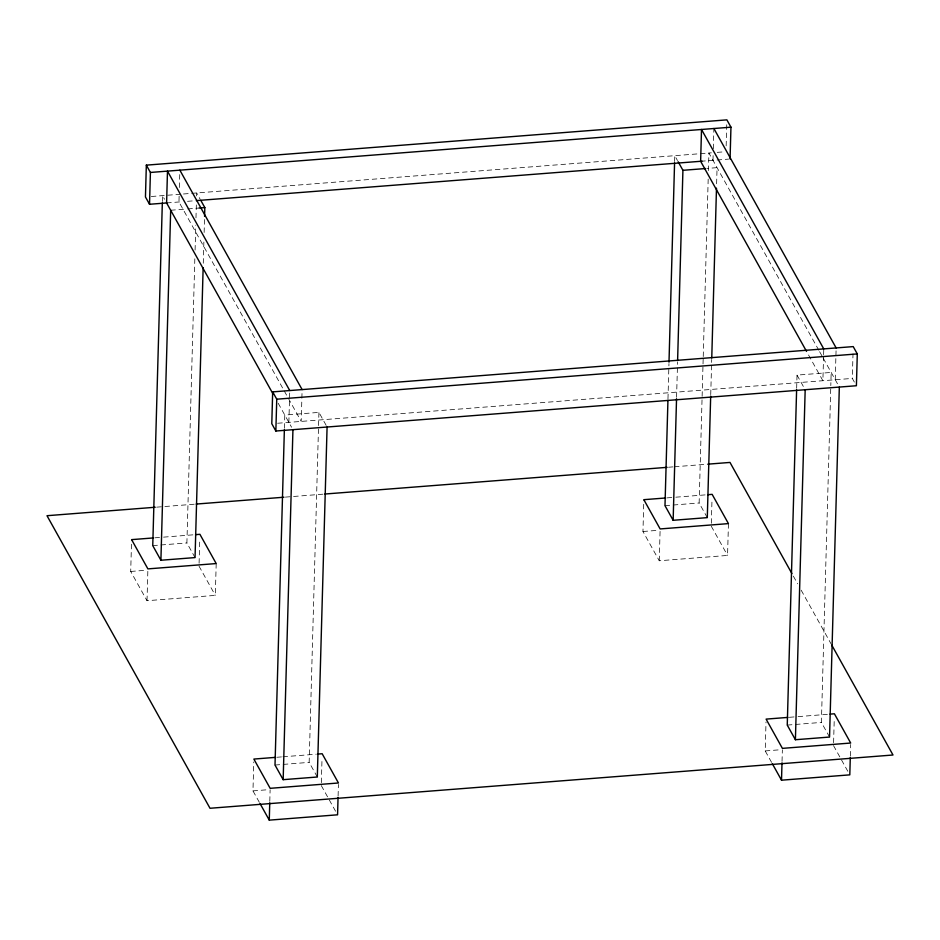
<?xml version="1.0" encoding="UTF-8"?>
<svg xmlns="http://www.w3.org/2000/svg" width="940" height="940" viewBox="0 0 940 940"><rect width="100%" height="100%" fill="white"/><g stroke="black" fill="none" stroke-linecap="round" stroke-linejoin="round"><path stroke-width="0.7" stroke-dasharray="4.7 3.53" d="M216.2 563.565L215.307 595.384L147.016 600.707L130.707 571.449L131.6 539.63M147.016 600.707L147.862 570.333M162.362 201.489L162.526 195.626L164.559 199.28M179.129 196.19L178.964 201.983L301.223 421.402L301.834 399.712M179.376 187.518L179.822 171.609M195.05 557.585L186.895 542.956L194.874 257.396M195.085 250.075L195.779 225.177M195.978 217.857L196.343 204.685M196.589 195.896L196.672 192.97L200.067 199.057M203.275 263.235L203.886 241.275M204.133 232.486L204.497 219.314M199.092 563.236L199.774 538.644M259.346 802.325L252.966 790.881L253.776 761.952M269.792 801.338L270.121 789.764M284.421 428.229L284.785 415.057L318.93 412.39L326.403 425.797M288.862 422.365L289.708 392.004M301.869 398.266L302.069 391.028M317.309 777.004L309.154 762.375L318.519 427.03M318.566 425.573L318.93 412.39M321.351 782.656L321.997 759.52M338.095 796.004L338.412 784.442M728.441 523.615L727.56 555.434L659.257 560.757L642.96 531.5L643.841 499.68M659.257 560.757L660.139 528.938M667.976 398.772L668.963 363.615M674.603 161.539L674.767 155.676L677.482 160.552M676.577 397.291L677.564 362.135M707.291 517.635L699.137 503.006L702.991 365.355M703.026 363.886L703.191 358.034M703.238 356.565L708.22 177.907M708.431 170.587L708.913 153.02L818.905 350.409M712.99 160.329L713.155 154.548M713.319 148.755L713.848 129.955M710.734 394.624L711.592 363.874M711.627 362.405L711.709 359.48M716.621 183.746L717.067 167.649L707.103 168.425M711.333 523.286L712.027 498.694M726.15 145.9L726.796 122.764M771.587 762.375L765.207 750.931L766.018 722.002M782.033 761.388L782.362 749.815M796.662 388.279L797.026 375.107L831.172 372.44L830.807 385.623M823.569 356.131L822.888 380.724L807.249 352.653M823.616 354.686L823.769 348.904M829.55 737.054L821.395 722.425L830.772 387.08M835.249 379.76L836.059 350.832M833.592 742.706L834.238 719.57M854.366 382.087L852.322 378.421L853.015 353.839M850.336 756.054L850.665 744.492M151.305 196.507L182.008 194.11M183.476 193.993L711.368 152.821M717.22 152.362L724.529 151.798M166.603 202.946L181.702 201.759M187.542 201.313L193.393 200.855M700.629 161.292L728.606 159.107M170.68 210.255L186.332 209.033M187.753 208.927L199.139 208.034M277.629 423.247L852.322 378.421M156.686 507.154L194.709 504.181M285.384 497.107L323.419 494.146M668.563 467.227L672.958 466.886M674.415 466.769L708.055 464.149M154.853 537.821L162.115 537.257M163.572 537.139L194.087 534.754M667.095 497.871L674.356 497.307M675.813 497.19L706.328 494.804M152.75 545.611L186.895 542.956M664.991 505.661L699.137 503.006M130.707 571.449L146.699 570.204M642.96 531.5L658.94 530.254M277.112 757.252L281.471 756.911M282.916 756.794L316.345 754.186M789.353 717.302L796.615 716.727M798.072 716.621L828.587 714.236M275.009 765.043L309.154 762.375M787.25 725.093L821.395 722.425M252.966 790.881L268.958 789.635M765.207 750.931L781.199 749.685M819.61 351.689L822.453 356.789M823.17 358.07L838.644 385.846M797.026 375.107L803.818 387.292M793.348 576.138L797.614 583.811M801.174 590.191L831.066 643.853M711.251 526.177L727.56 555.434M833.51 745.596L848.397 772.316M278.193 403.237L291.576 427.242M199.01 566.127L215.307 595.384M321.269 785.546L337.566 814.804"/><path stroke-width="1.41" d="M730.063 159.001L730.956 127.182L726.879 119.862L146.335 165.146L145.453 196.965L149.531 204.274L167.073 202.911M149.531 204.274L150.412 172.455L146.335 165.146M162.326 202.946L152.75 545.611L160.905 560.24L195.05 557.585L203.146 267.63M160.905 560.24L170.68 210.255M204.579 216.376L204.826 207.599L200.749 200.279M272.671 391.886L271.789 423.705L275.855 431.014L856.399 385.741L857.292 353.922L853.215 346.602L272.671 391.886L276.748 399.195L275.855 431.014M338.048 797.449L337.566 814.804L269.275 820.138L269.757 802.784M284.374 429.697L275.009 765.043L283.163 779.671L317.309 777.004L327.085 427.019M283.163 779.671L292.939 429.686M667.941 400.228L664.991 505.661L673.146 520.29L707.291 517.635L710.687 396.093M668.998 362.159L674.567 162.996M673.146 520.29L676.542 398.748M677.599 360.678L682.922 170.304L678.163 161.774M711.756 358.011L716.491 188.141M850.3 757.499L849.807 774.854L781.516 780.188L781.998 762.834M796.615 389.748L787.25 725.093L795.405 739.721L829.55 737.054L839.326 387.069M795.405 739.721L805.181 389.736M150.412 172.455L730.956 127.182M196.319 200.62L702.286 161.163M199.139 208.034L204.826 207.599M682.922 170.304L705.682 168.53M276.748 399.195L857.292 353.922M155.229 507.259L47 515.707L210.008 808.271L893 755.008L831.783 645.134M196.178 504.063L283.927 497.225M324.876 494.029L667.106 467.345M708.055 464.149L729.992 462.433L791.915 573.588M153.396 537.938L131.6 539.63L147.897 568.888L216.2 563.565L199.903 534.308L195.543 534.649M665.638 497.988L643.841 499.68L660.139 528.938L728.441 523.615L712.144 494.358L707.785 494.699M275.655 757.358L253.859 759.062L270.156 788.319L338.459 782.985L322.162 753.739L317.802 754.068M787.896 717.408L766.1 719.112L782.397 748.369L850.7 743.035L834.403 713.789L830.043 714.118M713.883 128.51L836.142 347.941M823.769 348.904L701.51 129.473L700.629 161.292L806.532 351.384M772.304 763.644L781.516 780.188M179.857 170.163L302.116 389.583M289.743 390.547L167.484 171.127L166.603 202.946L273.223 394.306M260.051 803.594L269.275 820.138"/></g></svg>
